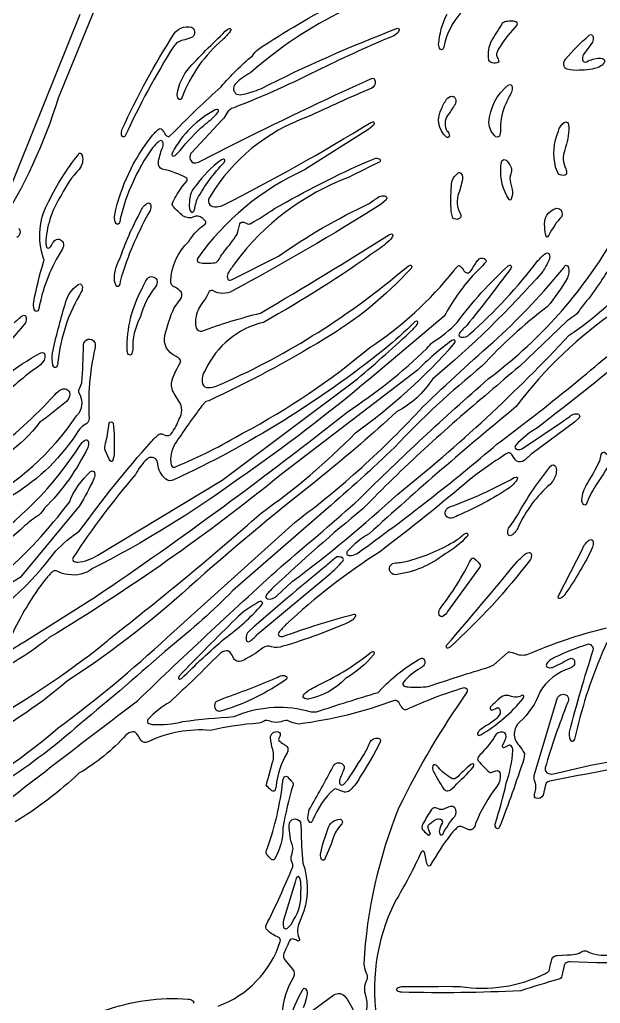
# Model space of a CAD drawing. Header units: metres. Extents: x 4.5 to 22.5, y 0.1 to 24.7.
# Drawn here: x 8.25 to 11.132, y 4.309 to 9.192 of the extents above; entities that cross this region are included whole.
import ezdxf

# ---------------------------------------------------------------- set-up
doc = ezdxf.new("R2010")
doc.units = ezdxf.units.M

msp = doc.modelspace()

# ---------------------------------------------------------------- linework, layer by layer
at = {"layer": 'Layer 1', "color": 0}
for points in [[(7.97762, 6.14099, 0.0954), (8.42884, 6.55602, -0.0513), (8.54718, 6.65424, -0.0248), (8.90395, 7.09919, -0.0294), (8.94243, 7.1351, -0.2391), (8.95905, 7.13464), (8.97501, 7.12852, 0.3183), (9.00159, 7.13696, 0.0698), (9.04211, 7.21025, 0.2963), (9.04048, 7.29836), (9.01733, 7.33604, -0.2202), (9.00641, 7.40287, -0.0408), (9.0484, 7.49308, 0.2796), (9.047, 7.50369, 0.1037), (9.02603, 7.52086, -0.3668), (8.9704, 7.62454, -0.0467), (9.01647, 7.76159), (9.04809, 7.80428, 0.327), (9.05062, 7.84067, 0.0761), (9.02349, 7.86275), (9.01031, 7.86891, -0.1991), (8.99961, 7.89369, -0.1969), (9.08951, 8.09185, -0.0892), (9.15711, 8.16805), (9.16955, 8.17643, 0.4278), (9.17184, 8.1923, 0.0346), (9.1547, 8.20882, 0.2619), (9.11417, 8.2134, -0.2646), (9.06201, 8.21776, -0.0521), (9.00994, 8.2672, -0.2431), (9.00941, 8.28592, -0.0389), (9.05817, 8.36537), (9.07881, 8.39083, 0.3399), (9.07881, 8.40639, 0.0667), (8.9566, 8.45085, -0.3103), (8.9382, 8.48095, -0.0722), (8.95787, 8.55313, 0.1288), (8.9622, 8.58081, 0.3456), (8.95091, 8.59211), (8.94237, 8.58914, 0.0544), (8.90559, 8.55161, 0.0958), (8.74917, 8.20313, -0.156), (8.74137, 8.18008, -0.4821), (8.72863, 8.18008), (8.72371, 8.18893, -0.0999), (8.72129, 8.22361, -0.1152), (8.90553, 8.61352, -0.0577), (8.94237, 8.65092, -0.3275), (8.9515, 8.65018, -0.0916), (8.97009, 8.62697, 0.128), (8.98281, 8.61327, 0.2869), (8.99169, 8.61317), (9.01591, 8.63508, -0.0148), (9.25005, 8.8595, -0.0444), (9.40535, 9.01357, -0.0636), (9.43468, 9.04611, -0.0494), (10.26288, 9.48088, -0.1055)], [(8.67331, 9.37436), (8.44091, 8.80239, -0.0684), (8.14316, 8.16226, 0.2931)], [(9.86081, 9.23873, 0.0677), (9.39681, 8.92954, 0.0873), (9.31935, 8.87172, 0.4902), (9.32785, 8.82225, 0.1474), (9.36049, 8.82194, 0.0178), (9.44656, 8.84883, -0.0281), (10.1261, 9.14941, -0.4915), (10.13396, 9.14156), (10.13062, 9.13336, -0.1069), (10.10674, 9.11238, 0.0141), (9.74774, 8.94962, -0.0238), (9.31214, 8.75462, 0.1997), (9.27801, 8.729, -0.0255), (9.25698, 8.69609), (9.10257, 8.53165, 0.4777), (9.11077, 8.48249, 0.171), (9.13808, 8.48546), (9.29648, 8.56556, -0.0108), (9.99369, 8.89904, -0.3009), (10.00965, 8.89854, -0.4473), (9.99839, 8.853, 0.0091), (9.67859, 8.70939, 0.1732), (9.19535, 8.31512, 0.2993), (9.18959, 8.28151, 0.2993), (9.21815, 8.2629, 0.058), (9.25617, 8.26977, 0.0208), (9.99366, 8.68254), (10.00235, 8.68535, -0.4915), (10.01021, 8.67749), (10.00687, 8.6693), (9.98302, 8.64826), (9.66309, 8.44645, 0.1327), (9.13316, 8.00757), (9.13063, 7.99857, 0.3259), (9.14257, 7.98654), (9.15757, 7.98434, 0.0614), (9.22505, 7.9874, 0.131), (9.24386, 8.00915, -0.025), (9.2649, 8.04207, 0.0447), (9.32866, 8.12727, 0.0323), (9.34236, 8.17807, -0.4377), (9.36176, 8.18652), (9.37732, 8.1803, 0.21), (9.39437, 8.17937, 0.025), (9.51506, 8.25418, -0.0273), (9.98419, 8.49243, -0.026), (10.0173, 8.50418, -0.217), (10.03787, 8.49911, -0.4678), (10.03787, 8.48636, 0.0067), (9.88482, 8.41032, 0.145), (9.32018, 7.98586, 0.0113), (9.28507, 7.93629, 0.1785), (9.28123, 7.90984, 0.3426), (9.29262, 7.89846), (9.30162, 7.90099), (9.53418, 8.01849, -0.043), (9.98429, 8.27905, -0.0084), (10.03403, 8.31401, -0.1785), (10.06048, 8.31785, -0.3468), (10.07178, 8.30655), (10.06871, 8.29811), (10.04486, 8.27707, -0.0181), (9.30604, 7.84608, -0.2708), (9.2089, 7.84729, 0.3779), (9.1873, 7.83705, -0.0647), (9.16398, 7.79596, 0.1312), (9.12577, 7.71955, 0.131), (9.12623, 7.66265, 0.368), (9.1542, 7.64619, -0.0294), (9.44579, 7.73563, 0.0058), (10.08647, 8.12566), (10.09517, 8.12848, -0.4911), (10.10305, 8.12059), (10.09978, 8.11236, -0.0709), (10.02803, 8.05036, -0.027), (9.46058, 7.68991, 0.2291), (9.17184, 7.45398, 0.2263), (9.15726, 7.38412, 0.3141), (9.18721, 7.36571, 0.058), (9.22523, 7.37258, 0.0726), (10.13863, 7.93806, 0.0168), (10.17981, 7.97042), (10.18807, 7.9737, -0.4953), (10.19587, 7.9659), (10.19259, 7.95767, -0.075), (9.76058, 7.60647, -0.0288), (9.18839, 7.30059), (9.17307, 7.29678), (9.15426, 7.27494, 0.0146), (9.02974, 7.10005, 0.185), (8.99945, 6.99657, 0.1653), (9.00716, 6.97349, 0.2823), (9.02327, 6.97278, 0.0344), (9.35981, 7.14098, 0.0518), (9.98797, 7.5647, 0.0775), (10.40637, 7.94647, -0.1098), (10.42747, 7.9702, -0.3269), (10.43656, 7.96946, -0.0917), (10.45509, 7.94635, 0.5207), (10.48652, 7.94131, 0.0247), (10.51558, 7.98663, -0.0957), (10.53148, 8.0046, -0.3829), (10.56263, 8.00114, -0.3427), (10.56381, 7.98864, -0.0148), (10.49834, 7.92033, 0.0585), (10.35755, 7.72106), (9.98797, 7.41002, -0.0243), (9.33884, 6.91446, -0.0402), (8.61047, 6.46723, -0.2124), (8.49053, 6.43805, -0.1007), (8.43537, 6.4551, 0.2308), (8.41656, 6.45445, 0.0537), (8.37962, 6.41698, 0.0582), (8.20628, 6.12979, 0.0084)], [(8.18663, 8.31416), (8.5494, 9.21983, -0.0774)], [(10.44027, 9.22741, 0.1341), (10.35513, 9.05509), (10.35015, 9.0463, -0.48), (10.33738, 9.04633, -0.1614), (10.32976, 9.06938, -0.0999), (10.37134, 9.21983)], [(11.18618, 7.97456, -0.0418), (11.03307, 7.7571, -0.1007), (11.00525, 7.72304, 0.0149), (10.9685, 7.69792), (10.73099, 7.47136, 0.0078), (10.58098, 7.34294, 0.0274), (9.95356, 6.76379, 0.019), (9.50989, 6.37482, 0.0294), (9.474, 6.33639), (9.47103, 6.32785, 0.3456), (9.48232, 6.31656, 0.2413), (9.52406, 6.33126), (9.60286, 6.40297, 0.0253), (10.12734, 6.83752, 0.0361), (10.97855, 7.62599), (10.97855, 7.62599, 0.1583), (11.53852, 8.33201)], [(8.24489, 8.1574, -0.4688), (8.23496, 8.1105, 0.0523)], [(7.78853, 4.99998, -0.0065), (8.83384, 5.8107, -0.0084), (9.57031, 6.49736, 0.0088), (9.93537, 6.81292, -0.0159), (10.57637, 7.40943, 0.0955), (11.17259, 8.0632, -0.4718)], [(8.19873, 6.05464, -0.0586), (8.26645, 6.09987), (8.62653, 6.32739, 0.0183), (9.87511, 7.24447, 0.045), (10.2716, 7.55951, -0.0636), (10.30093, 7.59205, 0.0659), (10.42103, 7.68851, -0.0486), (10.67484, 7.97042), (10.68307, 7.9737, -0.4953), (10.69087, 7.9659), (10.68759, 7.95764, -0.013), (10.46889, 7.67425, 0.0286), (10.43306, 7.63577), (10.43009, 7.62723, 0.3456), (10.44139, 7.61594, 0.2413), (10.48312, 7.63063, 0.0501), (10.82223, 7.99622, -0.0327), (10.8605, 8.03226), (10.86904, 8.03523, -0.3456), (10.88033, 8.02394, -0.1626), (10.87705, 7.99693, -0.0199), (10.84716, 7.94211, -0.0383), (10.29892, 7.40844, -0.1323), (10.12118, 7.24586, -0.0165), (9.75594, 6.93048, 0.0135), (9.131, 6.41073, -0.0406), (8.4875, 5.90955, -0.0507), (8.06644, 5.6196, -0.4131)], [(7.78395, 5.25602, 0.0756), (8.44109, 5.67752, 0.0286), (8.9825, 6.12611), (9.61675, 6.69842, 0.048), (10.25094, 7.2708, -0.0106), (10.62219, 7.61111, 0.0345), (10.95068, 7.9608), (10.95603, 7.97039, -0.4706), (10.96887, 7.97029), (10.9737, 7.96151, -0.1503), (10.96958, 7.91049, -0.0354), (10.86891, 7.76657, 0.0471), (10.54484, 7.47189, 0.0356), (10.11172, 7.0697, -0.0118), (9.7714, 6.76033), (9.30737, 6.35811, -0.0317), (8.99797, 6.0797, -0.0075), (8.5478, 5.69456, -0.0725), (7.76208, 5.18091, 0.1402)], [(8.22277, 7.68756, -0.0193), (8.26175, 7.72289), (8.27029, 7.72586, -0.3456), (8.28158, 7.71456, -0.1789), (8.27774, 7.68811, -0.1237), (7.83781, 7.33267, -0.0808)], [(11.22182, 7.75398, 0.0846), (10.71422, 7.27157, 0.0123), (9.9845, 6.64004, 0.0802), (9.87619, 6.55295, 0.3437), (9.87619, 6.53758, 0.221), (9.89673, 6.53241, 0.1093), (9.9295, 6.54584, 0.0211), (10.62095, 7.08641, 0.0188), (11.2879, 7.62602, 0.1312)], [(8.0416, 6.78857, 0.1294), (8.53146, 7.22637), (8.54647, 7.24255, 0.2839), (8.54523, 7.33843, -0.1873), (8.54523, 7.35789, 0.0524), (8.558, 7.38882, 0.02), (8.5663, 7.57593, -0.355), (8.58826, 7.60595, -0.355), (8.62214, 7.5906, -0.1472), (8.62245, 7.55796, 0.0681), (8.59423, 7.21316, -0.1944), (8.58319, 7.18788), (8.56992, 7.17866, 0.1252), (8.54182, 7.15339, -0.1167), (8.21512, 6.83161, -0.0809)], [(11.32456, 7.5682, -0.0086), (10.81981, 7.16598, 0.0802), (10.7115, 7.07889), (10.70853, 7.07035, 0.3456), (10.71982, 7.05906, 0.1785), (10.74628, 7.0629), (10.94353, 7.19608, -0.0112), (10.9931, 7.2312, -0.1785), (11.01955, 7.23503, -0.3468), (11.03084, 7.22374), (11.02778, 7.21529), (11.00395, 7.1942), (10.79404, 7.03951, -0.0444), (10.75382, 7.00415, -0.3293), (10.71788, 7.00152, -0.077), (10.69668, 7.02812, 0.3389), (10.67432, 7.04273, 0.0209), (10.4864, 6.91158, -0.0142), (10.04056, 6.55305, 0.0466), (9.57176, 6.18919, 0.0294), (9.53588, 6.15077, 0.3437), (9.53588, 6.13539, 0.221), (9.55645, 6.13022, -0.0239), (9.90954, 6.24129, -0.4915), (9.9174, 6.23343), (9.91406, 6.22526, -0.0976), (9.89095, 6.20475, -0.0336), (9.55639, 6.08171, -0.1533), (9.50058, 6.07868, 0.2514), (9.45696, 6.07382, -0.0578), (9.37262, 6.0199, -0.1138), (9.33983, 6.0066, -0.2557), (9.31755, 6.01483, -0.0601), (9.30743, 6.03122, 0.1241), (9.28825, 6.05594, 0.1751), (9.27616, 6.05984, 0.1756), (9.24117, 6.04326, -0.0115), (8.9945, 5.80473, 0.0802), (8.88622, 5.71764, 0.3481), (8.88631, 5.70217, 0.1627), (8.90945, 5.69438, 0.0786), (9.0599, 5.70845, -0.0183), (9.31427, 5.73246, -0.1655), (9.67141, 5.76368, 0.1426), (9.72361, 5.75668, -0.0074), (10.02942, 5.85262), (10.04916, 5.87354, -0.075), (10.24119, 6.02185, -0.3015), (10.25452, 6.01956, -0.3836), (10.25774, 5.98912, -0.0935), (10.23961, 5.97297, 0.0858), (10.15463, 5.90327, 0.3467), (10.15475, 5.8878, 0.1627), (10.17789, 5.88, 0.0404), (10.2785, 5.88226, -0.0079), (10.58299, 5.97968), (10.60393, 5.98967), (10.675, 6.05226, -0.1824), (10.68224, 6.05368, -0.0525), (10.7064, 6.04685, 0.171), (10.76988, 6.04159, -0.0417), (11.16304, 6.17307, 0.0927)], [(8.02183, 7.27241, -0.0932), (8.354, 7.53779), (8.36301, 7.54032, -0.3426), (8.37439, 7.52894, -0.1789), (8.37055, 7.50249, -0.0762), (8.34515, 7.47235, 0.0484), (8.14558, 7.30334, -0.0825)], [(8.10059, 7.03895, 0.0496), (8.4234, 7.32992, -0.1284), (8.46021, 7.35751, -0.4146), (8.4969, 7.34322), (8.49879, 7.33239, -0.1728), (8.48196, 7.29746, -0.0213), (8.34887, 7.19287, -0.141), (7.9925, 6.93048, -0.0617)], [(8.04587, 6.56774, 0.1028), (8.55012, 7.08022, -0.1076), (8.57122, 7.10404), (8.57966, 7.10711, -0.3456), (8.59095, 7.09581, -0.1626), (8.58767, 7.06881, -0.0862), (8.37244, 6.7671, -0.1006), (8.34466, 6.73301, 0.0335), (8.27434, 6.67958, -0.0978), (7.89508, 6.44009, -0.0621)], [(8.15319, 6.42948, 0.0559), (8.49619, 6.79804, -0.1152), (8.60206, 6.94945), (8.6106, 6.95242, -0.3456), (8.62189, 6.94113, -0.1626), (8.61861, 6.91412, -0.0289), (8.54616, 6.77901), (8.25188, 6.4236), (7.86816, 6.18857, -0.0308)], [(11.16539, 6.10049, 0.051), (11.01785, 5.67352, 0.0201), (11.00482, 5.62102), (10.99984, 5.61224, -0.48), (10.98706, 5.61227), (10.98214, 5.62112, -0.0999), (10.97973, 5.65583, -0.0167), (11.09757, 6.06269, 0.5424), (11.06923, 6.09103, 0.0327), (10.9082, 6.02767, 0.1364), (10.86628, 5.99599), (10.86322, 5.98754, 0.3456), (10.87451, 5.97625, 0.1626), (10.90152, 5.97953, 0.0131), (10.98369, 6.02185, -0.5237), (11.00464, 6.00217), (11.00352, 5.99094, -0.1821), (10.98332, 5.97322, 0.1879), (10.83182, 5.8546, -0.1262), (10.73239, 5.70678, 0.4376), (10.72963, 5.5886, -0.0392), (10.75627, 5.5499), (10.75219, 5.5211, -0.0127), (10.63397, 5.18867), (10.62865, 5.17905, -0.4695), (10.61591, 5.17905, -0.2164), (10.61083, 5.19959, 0.0138), (10.66571, 5.40196, 0.0651), (10.69804, 5.56503, 0.1622), (10.6904, 5.58814, 0.3033), (10.6762, 5.58866), (10.65377, 5.57759, -0.5209), (10.64656, 5.58693), (10.65526, 5.60599, 0.0639), (10.66466, 5.63, 0.2205), (10.65801, 5.65147), (10.64824, 5.65592, 0.3364), (10.60826, 5.63525, -0.0589), (10.54775, 5.5563, 0.0224), (10.52588, 5.53192, 0.3293), (10.52588, 5.51373, 0.0421), (10.58212, 5.45743, 0.2398), (10.5987, 5.45789), (10.61417, 5.46402, -0.4463), (10.63339, 5.45557, -0.2211), (10.61847, 5.38605, 0.0629), (10.51301, 5.20278), (10.50951, 5.18759, -0.3564), (10.48185, 5.17098), (10.46883, 5.17518), (10.44609, 5.18549, 0.2328), (10.42747, 5.18601, 0.0536), (10.39056, 5.14855, 0.0378), (10.28834, 4.99343, -0.4644), (10.2755, 4.99343), (10.27123, 5.00295), (10.26158, 5.0527), (10.25731, 5.06226, 0.4652), (10.24447, 5.06226, -0.0266), (10.11172, 4.81127, 0.162), (10.02744, 4.20112, -0.1042)], [(9.96925, 4.26485, 0.1468), (9.97123, 4.33362), (9.96637, 4.35472, -0.217), (9.97664, 4.4303, 0.1547), (9.97049, 4.46245, -0.0848), (9.9595, 4.50502, -0.0828), (10.13446, 5.28353, -0.0396), (10.47152, 5.8534, 0.2931), (10.47099, 5.86933, 0.221), (10.45042, 5.87449, 0.0337), (10.16787, 5.76637, -0.2812), (10.15763, 5.76798, -0.0896), (10.13839, 5.7914), (10.13245, 5.8043, 0.2552), (10.11017, 5.8125, -0.0564), (9.63522, 5.69555, -0.1008), (9.58006, 5.7126, 0.1361), (9.54742, 5.70734, -0.1681), (9.50039, 5.70734, 0.1361), (9.46775, 5.7126, -0.0523), (9.43682, 5.69982, 0.0402), (9.19686, 5.66424, 0.1326), (8.89148, 5.60942), (8.87576, 5.60441, -0.2554), (8.85349, 5.61264, -0.0601), (8.84337, 5.62904, 0.1241), (8.82419, 5.65376, 0.1751), (8.81209, 5.65765, 0.1754), (8.7771, 5.64107, -0.0803), (8.54337, 5.45149, -0.0523), (8.22799, 5.20999)], [(11.96104, 5.59163, 0.018), (10.8893, 5.41319, 0.3363), (10.85972, 5.39363), (10.84877, 5.34268, -0.3986), (10.81329, 5.32727, -0.3024), (10.80639, 5.33516, -0.1171), (10.80892, 5.36013, 0.1686), (10.80892, 5.40712, -0.1357), (10.80367, 5.43973), (10.92049, 5.82716, -0.4563), (10.96739, 5.83709), (10.97283, 5.82769, -0.171), (10.96986, 5.80037, 0.0243), (10.85836, 5.47797, 0.3846), (10.87476, 5.45009, 0.1473), (10.90737, 5.44975, -0.0449), (11.4799, 5.54684, -0.0411)], [(9.23513, 4.29566, 0.2298), (9.5434, 4.6159, 0.3897), (9.53331, 4.6374, -0.0238), (9.50844, 4.6503, -0.0935), (9.474, 4.67854, -0.2484), (9.47348, 4.69717, 0.0201), (9.60533, 4.98721, 0.2067), (9.6044, 5.00428, -0.2014), (9.59791, 5.03844, 0.0382), (9.6066, 5.07114, 0.0929), (9.60657, 5.08512, -0.0858), (9.58733, 5.19384, -0.3554), (9.60937, 5.22378, -0.3554), (9.64317, 5.20829), (9.64731, 5.17385, 0.0319), (9.65619, 5.00543, -0.1544), (9.66099, 4.76712), (9.6354, 4.70336, 0.2005), (9.63908, 4.62672, -0.4569), (9.63154, 4.61852, 0.0204), (9.6092, 4.6287, 0.3984), (9.58949, 4.61958, 0.0071), (9.57115, 4.57917, 0.0586), (9.55899, 4.54966, 0.2289), (9.56663, 4.52522), (9.60493, 4.47856, -0.2879), (9.60861, 4.43915, 0.1135), (9.55135, 4.25816, -0.2237)], [(11.6826, 4.5707, -0.0738), (10.98221, 4.51591, 0.1705), (10.95767, 4.50681), (10.95254, 4.49645), (10.94152, 4.44546, -0.2861), (10.92652, 4.42894, 0.014), (10.73734, 4.37127, -0.0167), (10.14695, 4.36406, -0.159), (10.12381, 4.37177, -0.4821), (10.12381, 4.38451, -0.159), (10.14695, 4.39222, -0.0052), (10.43656, 4.39361, 0.1554), (10.85954, 4.45728, 0.1801), (10.88011, 4.47535), (10.88228, 4.48877, -0.019), (10.88809, 4.51442, -0.0865), (10.8958, 4.53775, -0.1702), (10.92033, 4.54684), (10.96599, 4.54981, 0.1427), (11.04557, 4.56791, -0.2603), (11.06506, 4.56791, 0.1365), (11.17999, 4.54901, 0.1343)], [(9.56617, 4.17129, -0.0374), (9.65134, 4.37201), (9.65666, 4.38164, -0.4706), (9.6695, 4.38154, -0.1734), (9.67655, 4.35902, -0.0717), (9.65681, 4.28691, 0.1288)], [(9.67231, 4.25089), (9.80989, 4.35092, -0.4043), (9.86759, 4.34077, -0.0736), (9.91755, 4.24585, 0.0892)], [(8.66975, 4.27323, -0.108), (9.08648, 4.33034, -0.159), (9.10962, 4.32264, -0.4478), (9.11154, 4.30934, -0.1754)]]:
    msp.add_lwpolyline(points, format="xyb", dxfattribs=at)
for points in [[(10.5949, 9.09268, 0.0187), (10.64755, 9.17624, -0.187), (10.67091, 9.18552, -0.1005), (10.70893, 9.184, -0.4923), (10.71849, 9.16426), (10.69662, 9.13995, 0.0756), (10.6181, 9.02845, 0.2537), (10.61903, 9.0114), (10.62525, 8.99584, -0.0907), (10.62908, 8.98464, -0.2826), (10.62751, 8.9809, -0.206), (10.59607, 8.97848, -0.2474), (10.57921, 8.99148, -0.1654), (10.5949, 9.09268)], [(9.01616, 9.06236, 0.0327), (8.7724, 8.61311, -0.4695), (8.75966, 8.61311), (8.75529, 8.6214, -0.1624), (8.75857, 8.64841, -0.0347), (9.01706, 9.12315, -0.1616), (9.04994, 9.14951, -0.1824), (9.10263, 9.15455), (9.11234, 9.14864, -0.2112), (9.11559, 9.11644, -0.2201), (9.10758, 9.10629, -0.0666), (9.06888, 9.0928, 0.1892), (9.01616, 9.06236)], [(9.28265, 9.14604), (9.29088, 9.14932, -0.4953), (9.29868, 9.14153), (9.2954, 9.1333, -0.0188), (9.25948, 9.0949, 0.126), (9.05616, 8.80833), (9.05084, 8.79874, -0.472), (9.038, 8.7988, -0.1732), (9.03095, 8.82132, -0.1347), (9.09242, 8.95525, -0.0158), (9.28265, 9.14604)], [(11.02815, 8.94182, -0.0919), (10.96766, 8.94591), (10.9577, 8.95191), (10.95319, 8.96178, -0.2343), (10.95882, 8.99572, -0.0321), (11.07706, 9.11507), (11.0856, 9.11804, -0.3456), (11.09689, 9.10675, -0.1785), (11.09305, 9.0803), (11.0485, 9.01911, 0.1785), (11.04467, 8.99265, 0.3426), (11.05605, 8.98127), (11.06506, 8.98368, -0.1171), (11.12907, 9.00129, -0.1756), (11.15153, 8.99411, -0.3457), (11.1515, 8.97873, -0.1029), (11.12835, 8.95828, -0.1085), (11.02815, 8.94182)], [(10.57918, 8.68065, -0.2075), (10.67487, 8.86757), (10.68341, 8.87054, -0.3456), (10.6947, 8.85925, -0.1626), (10.69142, 8.83224, 0.0182), (10.66398, 8.77507, 0.1256), (10.63756, 8.65426, -0.0237), (10.63434, 8.62032, -0.5083), (10.61365, 8.61129, -0.2037), (10.57918, 8.68065)], [(10.34551, 8.7528, -0.087), (10.37401, 8.80282), (10.3865, 8.81022, -0.4388), (10.41342, 8.79923, -0.1831), (10.41128, 8.77204, 0.0099), (10.38087, 8.72495, 0.3013), (10.36788, 8.64693, 0.1098), (10.37462, 8.63644, -0.2091), (10.38316, 8.61506, -0.2829), (10.37741, 8.60748, -0.2831), (10.36803, 8.60921, -0.3587), (10.34551, 8.7528)], [(9.04685, 8.54224, -0.0497), (9.16342, 8.66747, 0.0491), (9.23353, 8.73111), (9.2368, 8.73934, 0.4911), (9.22892, 8.74723), (9.22022, 8.74441, 0.1514), (9.00793, 8.53252), (9.00471, 8.52411, 0.4213), (9.01375, 8.51504), (9.02197, 8.51844), (9.04685, 8.54224)], [(10.91055, 8.46075, -0.1597), (10.92401, 8.63895, -0.1617), (10.9534, 8.68183, -0.3477), (10.96878, 8.68183, -0.1651), (10.97648, 8.65878, -0.0772), (10.95582, 8.54641, 0.2046), (10.96058, 8.45134, -0.1485), (10.96457, 8.42925, -0.324), (10.95702, 8.42105, -0.2492), (10.92522, 8.42622), (10.91055, 8.46075)], [(8.45675, 8.32249, 0.1218), (8.37934, 8.09738, 0.0707), (8.38253, 8.06345, 0.3846), (8.3923, 8.05856, 0.2489), (8.41118, 8.07796, -0.0658), (8.4203, 8.0937, -0.5357), (8.46597, 8.08572, -0.2305), (8.4603, 8.05178, 0.0901), (8.34698, 7.77, -0.1558), (8.33918, 7.74696, -0.4821), (8.32644, 7.74696), (8.32152, 7.7558, -0.0999), (8.31911, 7.79052, -0.0272), (8.36789, 7.98811, 0.26), (8.36789, 8.00757, -0.214), (8.39475, 8.29167, -0.0542), (8.53756, 8.51767), (8.54291, 8.52726, -0.4706), (8.55575, 8.52717), (8.56057, 8.51838, -0.2247), (8.54544, 8.44911, 0.0781), (8.45675, 8.32249)], [(9.12398, 8.36707, 0.1691), (9.09483, 8.30736, 0.0289), (9.09158, 8.26321, 0.1757), (9.09932, 8.24004, 0.281), (9.10866, 8.23709, 0.281), (9.11556, 8.24406, 0.0251), (9.12097, 8.26575, -0.0441), (9.13128, 8.30154, -0.0641), (9.26446, 8.48361), (9.26774, 8.49184, 0.4911), (9.25985, 8.49973), (9.25116, 8.49691, 0.0806), (9.12398, 8.36707)], [(10.63911, 8.45966, -0.1051), (10.64418, 8.49153, -0.4736), (10.6642, 8.49419, -0.0727), (10.68267, 8.47247), (10.69043, 8.45839, -0.1422), (10.6874, 8.42665, 0.1553), (10.68685, 8.38229), (10.69439, 8.34872, -0.1505), (10.69006, 8.30083, -0.5684), (10.67936, 8.29916, -0.1698), (10.63911, 8.45966)], [(10.39257, 8.23982, -0.0446), (10.3935, 8.36806, -0.2434), (10.42691, 8.43213, -0.3457), (10.4404, 8.43049, -0.1977), (10.4489, 8.4101, -0.0588), (10.42966, 8.33217, 0.2263), (10.43808, 8.22822, -0.4745), (10.42898, 8.20328, -0.2905), (10.40077, 8.2074), (10.39257, 8.23982)], [(8.74592, 8.00259, -0.0416), (8.84882, 8.23787, -0.1346), (8.88059, 8.27967), (8.88904, 8.28273, -0.3468), (8.90033, 8.27144, -0.1626), (8.89705, 8.24443, 0.0502), (8.7595, 7.93187, 0.0216), (8.74638, 7.87946), (8.7414, 7.87067, -0.48), (8.72863, 7.87071), (8.72101, 7.89375, -0.1495), (8.74592, 8.00259)], [(10.916, 8.25705), (10.92992, 8.25374, -0.3493), (10.94106, 8.21594, 0.0742), (10.87748, 8.12235), (10.87099, 8.11375, -0.4157), (10.86276, 8.11817, -0.0751), (10.85663, 8.16217, -0.3971), (10.916, 8.25705)], [(8.84811, 7.71456, 0.1356), (8.81095, 7.55353, -0.1587), (8.80325, 7.53039, -0.4821), (8.7905, 7.53039, -0.159), (8.7828, 7.55353, -0.1303), (8.85788, 7.85706, -0.0567), (8.88406, 7.90774, -0.541), (8.93003, 7.9001, -0.2305), (8.92437, 7.86616, 0.1085), (8.84811, 7.71456)], [(8.47528, 7.77802, -0.1877), (8.54018, 7.87757), (8.54872, 7.88054, -0.3456), (8.56002, 7.86925, -0.1626), (8.55674, 7.84224, 0.1131), (8.43979, 7.49157, -0.156), (8.432, 7.46852, -0.4821), (8.41925, 7.46852), (8.41433, 7.47737, -0.0844), (8.4121, 7.53729, -0.0198), (8.47528, 7.77802)], [(9.25487, 6.90561), (9.92606, 7.41005, 0.0158), (10.20153, 7.65504, 0.0243), (10.22353, 7.67923), (10.2268, 7.68746, 0.4953), (10.21901, 7.69526), (10.21078, 7.69198, -0.0294), (10.05912, 7.55542, -0.0602), (9.0143, 6.90765, -0.2961), (8.97504, 6.91171, -0.2018), (8.93519, 6.98759), (8.9317, 7.00279, 0.4866), (8.88204, 7.01129, 0.0873), (8.82422, 6.93383, 0.0328), (8.51494, 6.52202, 0.3372), (8.51503, 6.50655, 0.1769), (8.53756, 6.4994, 0.1204), (8.63699, 6.53371), (9.25487, 6.90561)], [(9.91681, 7.14086, 0.0559), (10.40915, 7.58642), (10.41243, 7.59465, 0.4911), (10.40454, 7.60254), (10.39585, 7.59972, 0.0445), (10.22476, 7.45166), (9.5408, 6.92906, -0.035), (8.39611, 6.12469, -0.0538), (8.1444, 5.96143, 0.124), (8.13283, 5.93572, -0.0177), (8.02542, 5.72745, 0.1061), (8.01208, 5.69456, 0.221), (8.01725, 5.67402, 0.2901), (8.03318, 5.67349, 0.042), (8.67155, 6.09675, 0.0155), (8.70406, 6.12611, 0.0157), (9.44814, 6.74328, 0.0458), (9.91681, 7.14086)], [(8.71804, 7.04761, -0.1196), (8.70972, 7.00037, -0.3823), (8.70388, 6.99855, -0.1782), (8.69552, 7.00675), (8.67319, 7.05937, -0.1253), (8.67894, 7.0995, 0.0257), (8.69391, 7.18869, -0.3285), (8.70319, 7.19653, -0.3285), (8.71343, 7.18999, -0.047), (8.71804, 7.04761)], [(11.12934, 7.00133, 0.0083), (11.13674, 7.03338), (11.14181, 7.04217, -0.3887), (11.15697, 7.04257), (11.16594, 7.0331, -0.0169), (11.18144, 7.01671, -0.2559), (11.18311, 6.99818, -0.0267), (11.10852, 6.87808, 0.0407), (11.06227, 6.78594, -0.4774), (11.04838, 6.78598, -0.1812), (11.04086, 6.80896, -0.1128), (11.06697, 6.88875, 0.0317), (11.12934, 7.00133)], [(10.87043, 6.95647, -0.1077), (10.89153, 6.98029, -0.4911), (10.91182, 6.97151, -0.1109), (10.91297, 6.94007, -0.1483), (10.88271, 6.88566, 0.1022), (10.72493, 6.67497, -0.1346), (10.69316, 6.63317), (10.68471, 6.63011, -0.3468), (10.67342, 6.6414, -0.1785), (10.67725, 6.66786, 0.021), (10.72391, 6.7362, -0.0436), (10.87043, 6.95647)], [(10.42459, 6.73137, -0.108), (10.3917, 6.7181, -0.2279), (10.3698, 6.7245, -0.2862), (10.3646, 6.75624, -0.1829), (10.38483, 6.774, 0.0419), (10.70522, 6.9191), (10.71392, 6.92191, -0.4911), (10.7218, 6.91403), (10.71853, 6.9058, -0.0538), (10.68097, 6.86904, -0.0502), (10.42459, 6.73137)], [(10.36206, 6.54089, -0.1373), (10.11586, 6.43703, -0.3553), (10.08591, 6.45906, -0.3553), (10.10138, 6.49287), (10.11586, 6.496, 0.046), (10.18164, 6.50658, 0.0754), (10.41695, 6.60784, 0.0186), (10.45825, 6.6401), (10.46651, 6.64338, -0.4953), (10.4743, 6.63559), (10.47103, 6.62736, -0.0772), (10.36206, 6.54089)], [(10.96176, 6.34762, -0.1154), (10.9401, 6.32191), (10.93187, 6.31848, -0.4213), (10.92284, 6.32754), (10.92605, 6.33596), (11.04538, 6.56725, -0.1346), (11.07715, 6.60904), (11.0856, 6.61211, -0.3456), (11.09689, 6.60081, -0.1626), (11.09361, 6.57381, -0.0487), (10.96176, 6.34762)], [(10.7856, 6.51274, -0.0471), (10.38391, 6.07618), (10.37568, 6.0729, -0.4953), (10.36788, 6.08069), (10.37116, 6.08895, 0.0059), (10.71463, 6.49686, -0.01), (10.75652, 6.53767, -0.1725), (10.77839, 6.54748, -0.3564), (10.78882, 6.54024, -0.1884), (10.7856, 6.51274)], [(9.43236, 6.14297), (9.78514, 6.43697, 0.0287), (9.85407, 6.50429, 0.3654), (9.85407, 6.51973, 0.3275), (9.81772, 6.52155, 0.0149), (9.77134, 6.48109, 0.0096), (9.38877, 6.15714, 0.2427), (9.37404, 6.11547, 0.3456), (9.38534, 6.10417), (9.39387, 6.10718, 0.0286), (9.43236, 6.14297)], [(10.33502, 6.26542, 0.0491), (10.49206, 6.51632, -0.3811), (10.50728, 6.51663, -0.0888), (10.53318, 6.49065, -0.3218), (10.53287, 6.47279), (10.37394, 6.25481, -0.1076), (10.35284, 6.23099, -0.4904), (10.33181, 6.23792, -0.1884), (10.33502, 6.26542)], [(9.04085, 5.93427), (9.03757, 5.92601, 0.4953), (9.04536, 5.91821), (9.05359, 5.92149, -0.0216), (9.26712, 6.11992, 0.0542), (9.45188, 6.28773), (9.45529, 6.29596, 0.4213), (9.44622, 6.30499), (9.43781, 6.30177, 0.0743), (9.323, 6.21874, 0.0053), (9.04085, 5.93427)], [(9.86765, 5.92158, -0.1516), (9.68224, 5.81878, -0.1769), (9.65972, 5.82592, -0.2868), (9.65762, 5.83505, -0.1293), (9.66851, 5.85129, -0.0462), (9.74078, 5.89402, 0.0595), (9.99419, 6.05229), (10.00245, 6.05557, -0.4953), (10.01024, 6.04778), (10.00696, 6.03955, -0.0821), (9.86765, 5.92158)], [(9.52038, 5.92307, -0.1055), (9.55326, 5.93637, -0.2167), (9.57378, 5.9313, -0.4683), (9.57381, 5.91855, -0.0783), (9.26273, 5.76408), (9.24701, 5.759, -0.2274), (9.22511, 5.76544, -0.3217), (9.22526, 5.80761), (9.25933, 5.82329, 0.0171), (9.52038, 5.92307)], [(10.74946, 5.82298), (10.75274, 5.83121, 0.4645), (10.74529, 5.83932, -0.272), (10.69195, 5.83316), (10.67713, 5.83802, 0.175), (10.63982, 5.82886, 0.0366), (10.58593, 5.77887, 0.3531), (10.58794, 5.76746, 0.353), (10.59951, 5.76702), (10.6142, 5.77339, -0.0939), (10.62475, 5.7771, -0.2415), (10.62912, 5.77565, -0.3271), (10.63091, 5.7393), (10.61878, 5.72442, -0.0551), (10.5677, 5.688, 0.0381), (10.53476, 5.66567, 0.0641), (10.52517, 5.65475, 0.3093), (10.52266, 5.64541, 0.3096), (10.53046, 5.63968), (10.53915, 5.64249, 0.0878), (10.74946, 5.82298)], [(9.53563, 5.6235, 0.2915), (9.53711, 5.61443, 0.0834), (9.56041, 5.59587, -0.0408), (9.57668, 5.58501, -0.2888), (9.57764, 5.55287, 0.1101), (9.52261, 5.38782, -0.1593), (9.51472, 5.36477, -0.323), (9.50695, 5.36266, -0.1201), (9.49058, 5.3738, -0.017), (9.47512, 5.39023, -0.236), (9.4745, 5.39305, -0.0142), (9.48737, 5.43725), (9.50553, 5.50606, 0.1453), (9.50636, 5.56889, -0.0556), (9.49507, 5.62749, -0.5283), (9.53393, 5.65654, -0.4606), (9.54247, 5.6386, -0.0513), (9.53563, 5.6235)], [(9.94453, 5.44273, -0.0963), (9.8872, 5.3648, -0.1919), (9.86301, 5.35802, -0.0559), (9.82734, 5.37111, 0.2328), (9.80872, 5.37164, 0.1164), (9.70585, 5.21958), (9.70053, 5.20999, -0.472), (9.68769, 5.21005, -0.1732), (9.68063, 5.23257, -0.0579), (9.68756, 5.27056, 0.0092), (9.80414, 5.48177, -0.1824), (9.82189, 5.50198, -0.1623), (9.84386, 5.50123, -0.4465), (9.85896, 5.47073, -0.0089), (9.84872, 5.44552, 0.0352), (9.83739, 5.41606), (9.83811, 5.4039, 0.3456), (9.8494, 5.39261), (9.85784, 5.39567), (9.87894, 5.4195, 0.008), (9.96127, 5.54869, 0.0359), (9.98979, 5.60716, -0.3443), (10.0289, 5.62554, -0.4995), (10.03988, 5.60689, -0.0382), (9.94453, 5.44273)], [(10.50196, 5.48267), (10.50524, 5.4909, 0.4953), (10.49745, 5.4987), (10.48922, 5.49542, 0.0257), (10.45203, 5.46095, 0.008), (10.42592, 5.43608), (10.41469, 5.42652, -0.2997), (10.396, 5.42599, -0.1033), (10.32825, 5.48091, 0.1812), (10.31071, 5.49356, 0.3947), (10.30087, 5.48836, 0.1809), (10.30387, 5.46064, 0.0195), (10.35609, 5.37188, 0.4261), (10.39501, 5.37424), (10.40807, 5.38661, 0.0156), (10.50196, 5.48267)], [(9.55627, 5.18115, -0.1311), (9.51481, 5.02433, -0.3811), (9.49959, 5.02402, -0.011), (9.47512, 5.04992, -0.2109), (9.47963, 5.0811, 0.0565), (9.55623, 5.41025, -0.1622), (9.56403, 5.43339, -0.3897), (9.57916, 5.43382), (9.58816, 5.42435, -0.017), (9.60363, 5.40793, -0.2461), (9.60539, 5.38933, 0.0268), (9.55627, 5.18115)], [(10.40937, 5.23653, 0.3041), (10.41051, 5.28022, 0.2205), (10.38904, 5.28687, 0.0604), (10.36482, 5.27746, -0.1912), (10.33626, 5.27214), (10.3203, 5.27839, 0.3232), (10.29422, 5.27158, 0.024), (10.25431, 5.20553, 0.2396), (10.24855, 5.17364, 0.0281), (10.27256, 5.1491), (10.28095, 5.14474, 0.4586), (10.28899, 5.15223, -0.025), (10.27881, 5.17503, -0.2483), (10.27835, 5.19155, -0.0801), (10.31281, 5.22057, -0.1746), (10.33892, 5.2241, -0.4575), (10.34672, 5.20365, 0.053), (10.33351, 5.16869, 0.089), (10.33366, 5.15548, 0.2997), (10.33952, 5.14633, 0.2995), (10.35021, 5.14811, -0.0663), (10.40937, 5.23653)], [(9.77905, 5.17364, -0.3431), (9.84086, 5.22329, -0.5609), (9.84896, 5.20061), (9.83145, 5.17843, 0.0794), (9.81203, 5.14759, -0.0363), (9.76246, 5.02238, -0.2712), (9.75274, 5.01995, -0.2709), (9.74585, 5.02721, -0.099), (9.74406, 5.05617, -0.0319), (9.77905, 5.17364)], [(9.60979, 4.72365, 0.1605), (9.64586, 4.86039, 0.0647), (9.64218, 4.92713), (9.63754, 4.93613, 0.5243), (9.62637, 4.93576, 0.1086), (9.61752, 4.9116), (9.55886, 4.7221, 0.0998), (9.55886, 4.6898, 0.5092), (9.57854, 4.68179, 0.1311), (9.60979, 4.72365)]]:
    msp.add_lwpolyline(points, format="xyb", close=True, dxfattribs=at)

doc.saveas('drawing.dxf')
